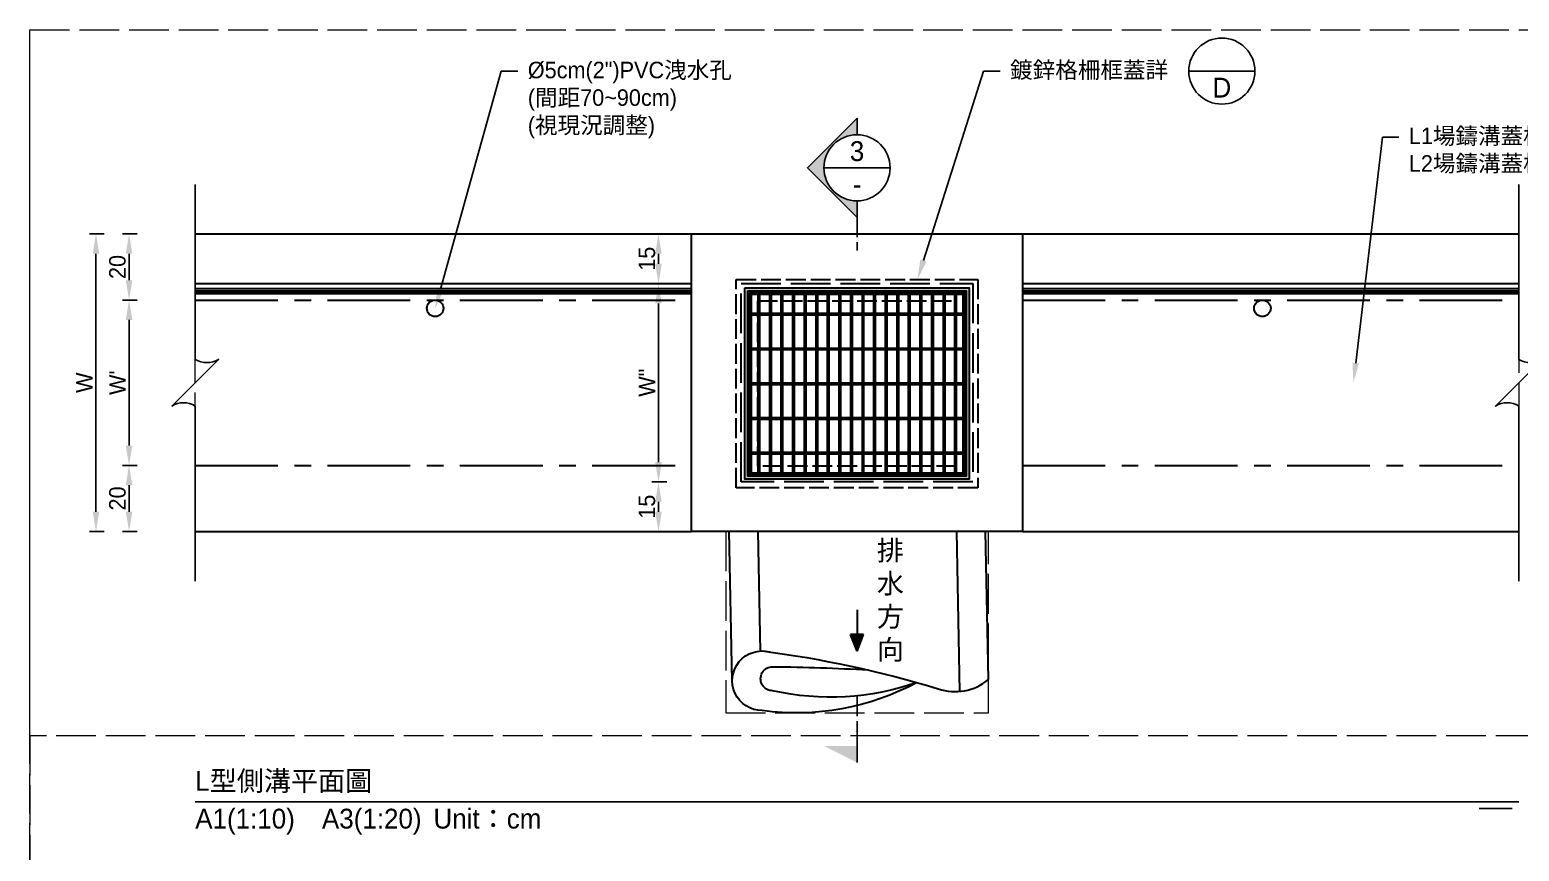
# Model space of a CAD drawing. Extents: x -6810 to 5075, y -2187 to 1200.
# Drawn here: x -3720 to -3269.9, y -248.5 to 0 of the extents above; entities that cross this region are included whole.
import ezdxf
from ezdxf import colors
from ezdxf.entities.mleader import LeaderData, LeaderLine
from ezdxf.math import Vec2, Vec3

# ---------------------------------------------------------------- set-up
doc = ezdxf.new("R2010")
doc.units = 0
doc.header["$MEASUREMENT"] = 0
doc.linetypes.add('ACAD_ISO02W100', pattern=[15, 12, -3])
doc.linetypes.add('CENTERX2', pattern=[4, 2.5, -0.5, 0.5, -0.5])
doc.layers.add('一、4.基本-隱藏', color=9, linetype='ACAD_ISO02W100', lineweight=20, plot=False)
doc.layers.add('三、1.文字-說明文字', color=2, linetype='Continuous')
doc.layers.add('三、3.文字-註解文字', color=2, linetype='Continuous')
for name, color, linetype, lineweight in [('二、2.繪圖-施作項目', 181, 'Continuous', 30), ('二、3.繪圖-排水流向', 170, 'Continuous', 30), ('二、6.繪圖-其他施作項目', 35, 'Continuous', 30)]:
    doc.layers.add(name, color=color, linetype=linetype, lineweight=lineweight)
doc.styles.add('次圖名(詳圖)', font='MS PGothic.ttf', dxfattribs={"height": 6})
doc.styles.add('註解文字(詳圖)', font='MS PGothic.ttf', dxfattribs={"height": 5})
doc.dimstyles.new('註解文字(詳圖)', dxfattribs={"dimtxt": 5, "dimasz": 6, "dimexe": 2, "dimexo": 5, "dimgap": 1, "dimtad": 2, "dimzin": 0, "dimdsep": 46, "dimtxsty": '註解文字(詳圖)', "dimcen": 0.1, "dimclrd": 144, "dimclre": 144, "dimclrt": 256, "dimadec": 0, "dimazin": 0, "dimtfac": 1, "dimtofl": 0, "dimtmove": 0, "dimatfit": 3, "dimfxlon": 1, "dimtolj": 1, "dimtzin": 0, "dimlwd": -1, "dimlwe": -1, "dimarcsym": 1})
pattern_1 = [(45, (-4790.3608, 101.6543), (-2.65165, 2.65165), []), (45, (-4789.477, 101.6543), (-2.65165, 2.65165), []), (45, (-4788.593, 101.6543), (-2.65165, 2.65165), []), (45, (-4787.709, 101.6543), (-2.65165, 2.65165), [])]

# ---------------------------------------------------------------- blocks, each defined once
blk = doc.blocks.new('*D168')
at = {"layer": 'Defpoints', "color": 0, "transparency": 16777216}
for p in [(-3670, -61.75), (-3690, -81.75), (-3670, -81.75)]:
    blk.add_point(p, dxfattribs=at)
at = {"layer": '三、3.文字-註解文字', "color": 144, "transparency": 16777216}
for p, q in [((-3687.5, -61.75), (-3692, -61.75)), ((-3690, -67.75), (-3690, -75.75)), ((-3687.5, -81.75), (-3692, -81.75))]:
    blk.add_line(p, q, dxfattribs=at)
for points in [[(-3691, -67.75), (-3689, -67.75), (-3690, -61.75)], [(-3691, -75.75), (-3689, -75.75), (-3690, -81.75)]]:
    blk.add_solid(points, dxfattribs=at)
at = {"layer": '三、3.文字-註解文字', "transparency": 16777216, "insert": (-3693.5, -71.75), "char_height": 5, "attachment_point": 5, "rotation": 90, "style": '註解文字(詳圖)'}
blk.add_mtext('\\A1;20', dxfattribs=at)
blk = doc.blocks.new('*D169')
at = {"layer": 'Defpoints', "color": 0, "transparency": 16777216}
for p in [(-3670, -81.75), (-3690, -131.75), (-3670, -131.75)]:
    blk.add_point(p, dxfattribs=at)
at = {"layer": '三、3.文字-註解文字', "color": 144, "transparency": 16777216}
for p, q in [((-3687.5, -81.75), (-3692, -81.75)), ((-3690, -87.75), (-3690, -125.75)), ((-3687.5, -131.75), (-3692, -131.75))]:
    blk.add_line(p, q, dxfattribs=at)
for points in [[(-3691, -87.75), (-3689, -87.75), (-3690, -81.75)], [(-3691, -125.75), (-3689, -125.75), (-3690, -131.75)]]:
    blk.add_solid(points, dxfattribs=at)
at = {"layer": '三、3.文字-註解文字', "transparency": 16777216, "insert": (-3693.5, -106.75), "char_height": 5, "attachment_point": 5, "rotation": 90, "style": '註解文字(詳圖)'}
blk.add_mtext("\\A1;W'", dxfattribs=at)
blk = doc.blocks.new('*D170')
at = {"layer": 'Defpoints', "color": 0, "transparency": 16777216}
for p in [(-3670, -131.75), (-3690, -151.75), (-3670, -151.75)]:
    blk.add_point(p, dxfattribs=at)
at = {"layer": '三、3.文字-註解文字', "color": 144, "transparency": 16777216}
for p, q in [((-3687.5, -131.75), (-3692, -131.75)), ((-3690, -137.75), (-3690, -145.75)), ((-3687.5, -151.75), (-3692, -151.75))]:
    blk.add_line(p, q, dxfattribs=at)
for points in [[(-3691, -137.75), (-3689, -137.75), (-3690, -131.75)], [(-3691, -145.75), (-3689, -145.75), (-3690, -151.75)]]:
    blk.add_solid(points, dxfattribs=at)
at = {"layer": '三、3.文字-註解文字', "transparency": 16777216, "insert": (-3693.5, -141.75), "char_height": 5, "attachment_point": 5, "rotation": 90, "style": '註解文字(詳圖)'}
blk.add_mtext('\\A1;20', dxfattribs=at)
blk = doc.blocks.new('排水流向')
at = {"layer": '二、3.繪圖-排水流向'}
h = blk.add_hatch(color=256, dxfattribs=at)
h.dxf.hatch_style = 1
h.paths.add_polyline_path([(0, 1), (0, -1), (2.5, 0)])
for points in [[(-3.75, 0), (0, 0)], [(0, 1), (0, -1)], [(2.5, 0), (0, 1)], [(2.5, 0), (0, -1)]]:
    blk.add_lwpolyline(points, dxfattribs=at)
blk = doc.blocks.new('*D305')
at = {"layer": 'Defpoints', "color": 0, "ltscale": 0.25, "transparency": 16777216}
for p in [(-3530, -61.75), (-3505, -61.75), (-3505, -76.75)]:
    blk.add_point(p, dxfattribs=at)
at = {"layer": '三、3.文字-註解文字', "color": 144, "ltscale": 0.25, "transparency": 16777216}
for p, q in [((-3527.5, -61.75), (-3532, -61.75)), ((-3530, -70.75), (-3530, -67.75)), ((-3527.5, -76.75), (-3532, -76.75))]:
    blk.add_line(p, q, dxfattribs=at)
for points in [[(-3531, -67.75), (-3529, -67.75), (-3530, -61.75)], [(-3531, -70.75), (-3529, -70.75), (-3530, -76.75)]]:
    blk.add_solid(points, dxfattribs=at)
at = {"layer": '三、3.文字-註解文字', "ltscale": 0.25, "transparency": 16777216, "insert": (-3533.5, -69.25), "char_height": 5, "attachment_point": 5, "rotation": 90, "style": '註解文字(詳圖)'}
blk.add_mtext('\\A1;15', dxfattribs=at)
blk = doc.blocks.new('*D306')
at = {"layer": 'Defpoints', "color": 0, "ltscale": 0.25, "transparency": 16777216}
for p in [(-3505, -76.75), (-3530, -136.75), (-3505, -136.75)]:
    blk.add_point(p, dxfattribs=at)
at = {"layer": '三、3.文字-註解文字', "color": 144, "ltscale": 0.25, "transparency": 16777216}
for p, q in [((-3527.5, -76.75), (-3532, -76.75)), ((-3530, -82.75), (-3530, -130.75)), ((-3527.5, -136.75), (-3532, -136.75))]:
    blk.add_line(p, q, dxfattribs=at)
for points in [[(-3531, -82.75), (-3529, -82.75), (-3530, -76.75)], [(-3531, -130.75), (-3529, -130.75), (-3530, -136.75)]]:
    blk.add_solid(points, dxfattribs=at)
at = {"layer": '三、3.文字-註解文字', "ltscale": 0.25, "transparency": 16777216, "insert": (-3533.5, -106.75), "char_height": 5, "attachment_point": 5, "rotation": 90, "style": '註解文字(詳圖)'}
blk.add_mtext('\\A1;W"', dxfattribs=at)
blk = doc.blocks.new('*D307')
at = {"layer": 'Defpoints', "color": 0, "ltscale": 0.25, "transparency": 16777216}
for p in [(-3505, -136.75), (-3530, -151.75), (-3505, -151.75)]:
    blk.add_point(p, dxfattribs=at)
at = {"layer": '三、3.文字-註解文字', "color": 144, "ltscale": 0.25, "transparency": 16777216}
for p, q in [((-3527.5, -136.75), (-3532, -136.75)), ((-3530, -142.75), (-3530, -145.75)), ((-3527.5, -151.75), (-3532, -151.75))]:
    blk.add_line(p, q, dxfattribs=at)
for points in [[(-3531, -142.75), (-3529, -142.75), (-3530, -136.75)], [(-3531, -145.75), (-3529, -145.75), (-3530, -151.75)]]:
    blk.add_solid(points, dxfattribs=at)
at = {"layer": '三、3.文字-註解文字', "ltscale": 0.25, "transparency": 16777216, "insert": (-3533.5, -144.25), "char_height": 5, "attachment_point": 5, "rotation": 90, "style": '註解文字(詳圖)'}
blk.add_mtext('\\A1;15', dxfattribs=at)
blk = doc.blocks.new('*D308')
at = {"layer": 'Defpoints', "color": 0, "ltscale": 0.25, "transparency": 16777216}
for p in [(-3700, -61.75), (-3670, -61.75), (-3670, -151.75)]:
    blk.add_point(p, dxfattribs=at)
at = {"layer": '三、3.文字-註解文字', "color": 144, "ltscale": 0.25, "transparency": 16777216}
for p, q in [((-3697.5, -61.75), (-3702, -61.75)), ((-3700, -145.75), (-3700, -67.75)), ((-3697.5, -151.75), (-3702, -151.75))]:
    blk.add_line(p, q, dxfattribs=at)
for points in [[(-3701, -67.75), (-3699, -67.75), (-3700, -61.75)], [(-3701, -145.75), (-3699, -145.75), (-3700, -151.75)]]:
    blk.add_solid(points, dxfattribs=at)
at = {"layer": '三、3.文字-註解文字', "ltscale": 0.25, "transparency": 16777216, "insert": (-3703.5, -106.75), "char_height": 5, "attachment_point": 5, "rotation": 90, "style": '註解文字(詳圖)'}
blk.add_mtext('\\A1;W', dxfattribs=at)

msp = doc.modelspace()

# ---------------------------------------------------------------- hatches: boundary and pattern name
at = {"layer": '三、3.文字-註解文字'}
h = msp.add_hatch(color=256, dxfattribs=at)
h.dxf.hatch_style = 1
h.paths.add_polyline_path([(-3470, -26.75), (-3485, -41.75), (-3470, -56.75), (-3470, -51.75, -0.4142136), (-3480, -41.75, -0.4142136), (-3470, -31.75)])
h = msp.add_hatch(color=256, dxfattribs=at)
h.dxf.hatch_style = 1
h.paths.add_polyline_path([(-3480, -216.602), (-3470, -221.602), (-3470, -216.602)])
at = {"layer": '二、6.繪圖-其他施作項目'}
h = msp.add_hatch(color=256, dxfattribs=at)
h.dxf.hatch_style = 1
h.paths.add_polyline_path([(-3503.9, -135.9), (-3436.1, -135.9), (-3436.1, -78.1), (-3503.9, -78.1)])
h.paths.add_polyline_path([(-3503, -79), (-3437, -79), (-3437, -135), (-3503, -135)], flags=16)
h = msp.add_hatch(dxfattribs=at)
h.set_pattern_fill('ANSI34', color=256, scale=5)
h.set_pattern_definition(pattern_1)
h.paths.add_polyline_path([(-3438, -85.75), (-3502, -85.75), (-3502, -86.25), (-3438, -86.25)])
h = msp.add_hatch(dxfattribs=at)
h.set_pattern_fill('ANSI34', color=256, scale=5)
h.set_pattern_definition(pattern_1)
h.paths.add_polyline_path([(-3438, -96.25), (-3502, -96.25), (-3502, -96.75), (-3438, -96.75)])
h = msp.add_hatch(dxfattribs=at)
h.set_pattern_fill('ANSI34', color=256, scale=5)
h.set_pattern_definition(pattern_1)
h.paths.add_polyline_path([(-3438, -106.75), (-3502, -106.75), (-3502, -107.25), (-3438, -107.25)])
h = msp.add_hatch(dxfattribs=at)
h.set_pattern_fill('ANSI34', color=256, scale=5)
h.set_pattern_definition(pattern_1)
h.paths.add_polyline_path([(-3438, -117.25), (-3502, -117.25), (-3502, -117.75), (-3438, -117.75)])
h = msp.add_hatch(dxfattribs=at)
h.set_pattern_fill('ANSI34', color=256, scale=5)
h.set_pattern_definition(pattern_1)
h.paths.add_polyline_path([(-3438, -127.75), (-3502, -127.75), (-3502, -128.25), (-3438, -128.25)])

# ---------------------------------------------------------------- linework, layer by layer
at = {"layer": '一、4.基本-隱藏'}
for points in [[(-3720, 0), (-2940, 0), (-2940, -507), (-3720, -507)], [(-3720, 0), (-3220, 0), (-3220, -213.5), (-3720, -213.5)], [(-3670, -61.75), (-3520, -61.75), (-3520, -151.75), (-3670, -151.75)], [(-3420, -61.75), (-3270, -61.75), (-3270, -151.75), (-3420, -151.75)], [(-3509.698, -151.75), (-3509.698, -206.602), (-3430.302, -206.602), (-3430.302, -151.75)], [(-3220, -213.5), (-3720, -213.5), (-3720, -253.5), (-3220, -253.5)]]:
    msp.add_lwpolyline(points, close=True, dxfattribs=at)
at = {"layer": '三、3.文字-註解文字'}
for points in [[(-3369.75, -12.5), (-3349.75, -12.5)], [(-3470, -31.75), (-3470, -26.75), (-3485, -41.75), (-3470, -56.75), (-3470, -51.75)], [(-3480, -41.75), (-3460, -41.75)], [(-3470, -221.602), (-3470, -211.602)], [(-3670, -233.5), (-3270, -233.5)], [(-3272, -235.5), (-3282, -235.5)]]:
    msp.add_lwpolyline(points, dxfattribs=at)
for points in [[(-3670, -166.75), (-3670, -113.821, 0.2828427), (-3677.071, -113.821), (-3662.929, -99.679, -0.2828427), (-3670, -99.679), (-3670, -46.75)], [(-3270, -166.75), (-3270, -113.821, 0.2828427), (-3277.071, -113.821), (-3262.929, -99.679, -0.2828427), (-3270, -99.679), (-3270, -46.75)]]:
    msp.add_lwpolyline(points, format="xyb", dxfattribs=at)
at = {"layer": '三、3.文字-註解文字', "linetype": 'ACAD_ISO02W100', "ltscale": 0.5}
for points in [[(-3470, -56.75), (-3470, -66.75)], [(-3470, -201.602), (-3470, -211.602)]]:
    msp.add_lwpolyline(points, dxfattribs=at)
at = {"layer": '三、3.文字-註解文字'}
for centre in [(-3359.75, -12.5), (-3470, -41.75)]:
    msp.add_circle(centre, 10, dxfattribs=at)
at = {"layer": '二、2.繪圖-施作項目'}
msp.add_lwpolyline([(-3520, -61.75), (-3420, -61.75), (-3420, -151.75), (-3520, -151.75)], close=True, dxfattribs=at)
at = {"layer": '二、2.繪圖-施作項目', "linetype": 'ACAD_ISO02W100'}
msp.add_lwpolyline([(-3505, -76.75), (-3435, -76.75), (-3435, -136.75), (-3505, -136.75)], close=True, dxfattribs=at)
at = {"layer": '二、6.繪圖-其他施作項目'}
for points in [[(-3670, -61.75), (-3520, -61.75)], [(-3420, -61.75), (-3270, -61.75)], [(-3670, -76.75), (-3520, -76.75)], [(-3670, -78.25), (-3520, -78.25)], [(-3670, -79), (-3520, -79)], [(-3670, -79.375), (-3520, -79.375)], [(-3670, -79.75), (-3520, -79.75)], [(-3502.5, -79.5), (-3437.5, -79.5)], [(-3502.5, -79.5), (-3502.5, -134.5)], [(-3502, -79.5), (-3502, -134.5)], [(-3502, -80), (-3438, -80)], [(-3500, -80), (-3500, -85.75)], [(-3499.5, -80), (-3499.5, -85.75)], [(-3496.5, -80), (-3496.5, -85.75)], [(-3496, -80), (-3496, -85.75)], [(-3493, -80), (-3493, -85.75)], [(-3492.5, -80), (-3492.5, -85.75)], [(-3489.5, -80), (-3489.5, -85.75)], [(-3489, -80), (-3489, -85.75)], [(-3486, -80), (-3486, -85.75)], [(-3485.5, -80), (-3485.5, -85.75)], [(-3482.5, -80), (-3482.5, -85.75)], [(-3482, -80), (-3482, -85.75)], [(-3479, -80), (-3479, -85.75)], [(-3478.5, -80), (-3478.5, -85.75)], [(-3475.5, -80), (-3475.5, -85.75)], [(-3475, -80), (-3475, -85.75)], [(-3472, -80), (-3472, -85.75)], [(-3471.5, -80), (-3471.5, -85.75)], [(-3468.5, -80), (-3468.5, -85.75)], [(-3468, -80), (-3468, -85.75)], [(-3465, -80), (-3465, -85.75)], [(-3464.5, -80), (-3464.5, -85.75)], [(-3461.5, -80), (-3461.5, -85.75)], [(-3461, -80), (-3461, -85.75)], [(-3458, -80), (-3458, -85.75)], [(-3457.5, -80), (-3457.5, -85.75)], [(-3454.5, -80), (-3454.5, -85.75)], [(-3454, -80), (-3454, -85.75)], [(-3451, -80), (-3451, -85.75)], [(-3450.5, -80), (-3450.5, -85.75)], [(-3447.5, -80), (-3447.5, -85.75)], [(-3447, -80), (-3447, -85.75)], [(-3444, -80), (-3444, -85.75)], [(-3443.5, -80), (-3443.5, -85.75)], [(-3440.5, -80), (-3440.5, -85.75)], [(-3440, -80), (-3440, -85.75)], [(-3438, -79.5), (-3438, -134.5)], [(-3437.5, -79.5), (-3437.5, -134.5)], [(-3420, -76.75), (-3270, -76.75)], [(-3420, -78.25), (-3270, -78.25)], [(-3420, -79), (-3270, -79)], [(-3420, -79.375), (-3270, -79.375)], [(-3420, -79.75), (-3270, -79.75)], [(-3502, -85.75), (-3438, -85.75)], [(-3502, -86.25), (-3438, -86.25)], [(-3500, -86.25), (-3500, -96.25)], [(-3499.5, -86.25), (-3499.5, -96.25)], [(-3496.5, -86.25), (-3496.5, -96.25)], [(-3496, -86.25), (-3496, -96.25)], [(-3493, -86.25), (-3493, -96.25)], [(-3492.5, -86.25), (-3492.5, -96.25)], [(-3489.5, -86.25), (-3489.5, -96.25)], [(-3489, -86.25), (-3489, -96.25)], [(-3486, -86.25), (-3486, -96.25)], [(-3485.5, -86.25), (-3485.5, -96.25)], [(-3482.5, -86.25), (-3482.5, -96.25)], [(-3482, -86.25), (-3482, -96.25)], [(-3479, -86.25), (-3479, -96.25)], [(-3478.5, -86.25), (-3478.5, -96.25)], [(-3475.5, -86.25), (-3475.5, -96.25)], [(-3475, -86.25), (-3475, -96.25)], [(-3472, -86.25), (-3472, -96.25)], [(-3471.5, -86.25), (-3471.5, -96.25)], [(-3468.5, -86.25), (-3468.5, -96.25)], [(-3468, -86.25), (-3468, -96.25)], [(-3465, -86.25), (-3465, -96.25)], [(-3464.5, -86.25), (-3464.5, -96.25)], [(-3461.5, -86.25), (-3461.5, -96.25)], [(-3461, -86.25), (-3461, -96.25)], [(-3458, -86.25), (-3458, -96.25)], [(-3457.5, -86.25), (-3457.5, -96.25)], [(-3454.5, -86.25), (-3454.5, -96.25)], [(-3454, -86.25), (-3454, -96.25)], [(-3451, -86.25), (-3451, -96.25)], [(-3450.5, -86.25), (-3450.5, -96.25)], [(-3447.5, -86.25), (-3447.5, -96.25)], [(-3447, -86.25), (-3447, -96.25)], [(-3444, -86.25), (-3444, -96.25)], [(-3443.5, -86.25), (-3443.5, -96.25)], [(-3440.5, -86.25), (-3440.5, -96.25)], [(-3440, -86.25), (-3440, -96.25)], [(-3502, -96.25), (-3438, -96.25)], [(-3502, -96.75), (-3438, -96.75)], [(-3500, -96.75), (-3500, -106.75)], [(-3499.5, -96.75), (-3499.5, -106.75)], [(-3496.5, -96.75), (-3496.5, -106.75)], [(-3496, -96.75), (-3496, -106.75)], [(-3493, -96.75), (-3493, -106.75)], [(-3492.5, -96.75), (-3492.5, -106.75)], [(-3489.5, -96.75), (-3489.5, -106.75)], [(-3489, -96.75), (-3489, -106.75)], [(-3486, -96.75), (-3486, -106.75)], [(-3485.5, -96.75), (-3485.5, -106.75)], [(-3482.5, -96.75), (-3482.5, -106.75)], [(-3482, -96.75), (-3482, -106.75)], [(-3479, -96.75), (-3479, -106.75)], [(-3478.5, -96.75), (-3478.5, -106.75)], [(-3475.5, -96.75), (-3475.5, -106.75)], [(-3475, -96.75), (-3475, -106.75)], [(-3472, -96.75), (-3472, -106.75)], [(-3471.5, -96.75), (-3471.5, -106.75)], [(-3468.5, -96.75), (-3468.5, -106.75)], [(-3468, -96.75), (-3468, -106.75)], [(-3465, -96.75), (-3465, -106.75)], [(-3464.5, -96.75), (-3464.5, -106.75)], [(-3461.5, -96.75), (-3461.5, -106.75)], [(-3461, -96.75), (-3461, -106.75)], [(-3458, -96.75), (-3458, -106.75)], [(-3457.5, -96.75), (-3457.5, -106.75)], [(-3454.5, -96.75), (-3454.5, -106.75)], [(-3454, -96.75), (-3454, -106.75)], [(-3451, -96.75), (-3451, -106.75)], [(-3450.5, -96.75), (-3450.5, -106.75)], [(-3447.5, -96.75), (-3447.5, -106.75)], [(-3447, -96.75), (-3447, -106.75)], [(-3444, -96.75), (-3444, -106.75)], [(-3443.5, -96.75), (-3443.5, -106.75)], [(-3440.5, -96.75), (-3440.5, -106.75)], [(-3440, -96.75), (-3440, -106.75)], [(-3502, -106.75), (-3438, -106.75)], [(-3502, -107.25), (-3438, -107.25)], [(-3500, -107.25), (-3500, -117.25)], [(-3499.5, -107.25), (-3499.5, -117.25)], [(-3496.5, -107.25), (-3496.5, -117.25)], [(-3496, -107.25), (-3496, -117.25)], [(-3493, -107.25), (-3493, -117.25)], [(-3492.5, -107.25), (-3492.5, -117.25)], [(-3489.5, -107.25), (-3489.5, -117.25)], [(-3489, -107.25), (-3489, -117.25)], [(-3486, -107.25), (-3486, -117.25)], [(-3485.5, -107.25), (-3485.5, -117.25)], [(-3482.5, -107.25), (-3482.5, -117.25)], [(-3482, -107.25), (-3482, -117.25)], [(-3479, -107.25), (-3479, -117.25)], [(-3478.5, -107.25), (-3478.5, -117.25)], [(-3475.5, -107.25), (-3475.5, -117.25)], [(-3475, -107.25), (-3475, -117.25)], [(-3472, -107.25), (-3472, -117.25)], [(-3471.5, -107.25), (-3471.5, -117.25)], [(-3468.5, -107.25), (-3468.5, -117.25)], [(-3468, -107.25), (-3468, -117.25)], [(-3465, -107.25), (-3465, -117.25)], [(-3464.5, -107.25), (-3464.5, -117.25)], [(-3461.5, -107.25), (-3461.5, -117.25)], [(-3461, -107.25), (-3461, -117.25)], [(-3458, -107.25), (-3458, -117.25)], [(-3457.5, -107.25), (-3457.5, -117.25)], [(-3454.5, -107.25), (-3454.5, -117.25)], [(-3454, -107.25), (-3454, -117.25)], [(-3451, -107.25), (-3451, -117.25)], [(-3450.5, -107.25), (-3450.5, -117.25)], [(-3447.5, -107.25), (-3447.5, -117.25)], [(-3447, -107.25), (-3447, -117.25)], [(-3444, -107.25), (-3444, -117.25)], [(-3443.5, -107.25), (-3443.5, -117.25)], [(-3440.5, -107.25), (-3440.5, -117.25)], [(-3440, -107.25), (-3440, -117.25)], [(-3502, -117.25), (-3438, -117.25)], [(-3502, -117.75), (-3438, -117.75)], [(-3500, -117.75), (-3500, -127.75)], [(-3499.5, -117.75), (-3499.5, -127.75)], [(-3496.5, -117.75), (-3496.5, -127.75)], [(-3496, -117.75), (-3496, -127.75)], [(-3493, -117.75), (-3493, -127.75)], [(-3492.5, -117.75), (-3492.5, -127.75)], [(-3489.5, -117.75), (-3489.5, -127.75)], [(-3489, -117.75), (-3489, -127.75)], [(-3486, -117.75), (-3486, -127.75)], [(-3485.5, -117.75), (-3485.5, -127.75)], [(-3482.5, -117.75), (-3482.5, -127.75)], [(-3482, -117.75), (-3482, -127.75)], [(-3479, -117.75), (-3479, -127.75)], [(-3478.5, -117.75), (-3478.5, -127.75)], [(-3475.5, -117.75), (-3475.5, -127.75)], [(-3475, -117.75), (-3475, -127.75)], [(-3472, -117.75), (-3472, -127.75)], [(-3471.5, -117.75), (-3471.5, -127.75)], [(-3468.5, -117.75), (-3468.5, -127.75)], [(-3468, -117.75), (-3468, -127.75)], [(-3465, -117.75), (-3465, -127.75)], [(-3464.5, -117.75), (-3464.5, -127.75)], [(-3461.5, -117.75), (-3461.5, -127.75)], [(-3461, -117.75), (-3461, -127.75)], [(-3458, -117.75), (-3458, -127.75)], [(-3457.5, -117.75), (-3457.5, -127.75)], [(-3454.5, -117.75), (-3454.5, -127.75)], [(-3454, -117.75), (-3454, -127.75)], [(-3451, -117.75), (-3451, -127.75)], [(-3450.5, -117.75), (-3450.5, -127.75)], [(-3447.5, -117.75), (-3447.5, -127.75)], [(-3447, -117.75), (-3447, -127.75)], [(-3444, -117.75), (-3444, -127.75)], [(-3443.5, -117.75), (-3443.5, -127.75)], [(-3440.5, -117.75), (-3440.5, -127.75)], [(-3440, -117.75), (-3440, -127.75)], [(-3502, -127.75), (-3438, -127.75)], [(-3502, -128.25), (-3438, -128.25)], [(-3500, -128.25), (-3500, -134)], [(-3499.5, -128.25), (-3499.5, -134)], [(-3496.5, -128.25), (-3496.5, -134)], [(-3496, -128.25), (-3496, -134)], [(-3493, -128.25), (-3493, -134)], [(-3492.5, -128.25), (-3492.5, -134)], [(-3489.5, -128.25), (-3489.5, -134)], [(-3489, -128.25), (-3489, -134)], [(-3486, -128.25), (-3486, -134)], [(-3485.5, -128.25), (-3485.5, -134)], [(-3482.5, -128.25), (-3482.5, -134)], [(-3482, -128.25), (-3482, -134)], [(-3479, -128.25), (-3479, -134)], [(-3478.5, -128.25), (-3478.5, -134)], [(-3475.5, -128.25), (-3475.5, -134)], [(-3475, -128.25), (-3475, -134)], [(-3472, -128.25), (-3472, -134)], [(-3471.5, -128.25), (-3471.5, -134)], [(-3468.5, -128.25), (-3468.5, -134)], [(-3468, -128.25), (-3468, -134)], [(-3465, -128.25), (-3465, -134)], [(-3464.5, -128.25), (-3464.5, -134)], [(-3461.5, -128.25), (-3461.5, -134)], [(-3461, -128.25), (-3461, -134)], [(-3458, -128.25), (-3458, -134)], [(-3457.5, -128.25), (-3457.5, -134)], [(-3454.5, -128.25), (-3454.5, -134)], [(-3454, -128.25), (-3454, -134)], [(-3451, -128.25), (-3451, -134)], [(-3450.5, -128.25), (-3450.5, -134)], [(-3447.5, -128.25), (-3447.5, -134)], [(-3447, -128.25), (-3447, -134)], [(-3444, -128.25), (-3444, -134)], [(-3443.5, -128.25), (-3443.5, -134)], [(-3440.5, -128.25), (-3440.5, -134)], [(-3440, -128.25), (-3440, -134)], [(-3502.5, -134.5), (-3437.5, -134.5)], [(-3502, -134), (-3438, -134)], [(-3670, -151.75), (-3520, -151.75)], [(-3507.698, -196.898), (-3508.601, -151.75)], [(-3499.176, -187.896), (-3499.899, -151.75)], [(-3438.919, -200.126), (-3439.887, -151.75)], [(-3430.302, -196.516), (-3431.192, -151.75)], [(-3420, -151.75), (-3270, -151.75)]]:
    msp.add_lwpolyline(points, dxfattribs=at)
at = {"layer": '二、6.繪圖-其他施作項目', "linetype": 'ACAD_ISO02W100', "ltscale": 0.5}
for points in [[(-3506.5, -75.5), (-3433.5, -75.5), (-3433.5, -138.5), (-3506.5, -138.5)], [(-3500, -82), (-3440, -82), (-3440, -132), (-3500, -132)]]:
    msp.add_lwpolyline(points, close=True, dxfattribs=at)
at = {"layer": '二、6.繪圖-其他施作項目'}
for points in [[(-3503.9, -78.1), (-3436.1, -78.1), (-3436.1, -135.9), (-3503.9, -135.9)], [(-3503, -79), (-3437, -79), (-3437, -135), (-3503, -135)], [(-3502.5, -79.5), (-3437.5, -79.5), (-3437.5, -134.5), (-3502.5, -134.5)]]:
    msp.add_lwpolyline(points, close=True, dxfattribs=at)
at = {"layer": '二、6.繪圖-其他施作項目', "linetype": 'CENTERX2', "ltscale": 10}
for points in [[(-3670, -81.75), (-3520, -81.75)], [(-3420, -81.75), (-3270, -81.75)], [(-3670, -131.75), (-3520, -131.75)], [(-3420, -131.75), (-3270, -131.75)]]:
    msp.add_lwpolyline(points, dxfattribs=at)
at = {"layer": '二、6.繪圖-其他施作項目'}
for points in [[(-3451.863, -197.42, -0.1578495), (-3498.682, -205.913, -1.1409026), (-3496.339, -188.192)], [(-3498.682, -187.882, -0.0416835), (-3445.467, -199.289, 0.2681724), (-3430.302, -196.516, 0.2681724)], [(-3451.802, -197.387, -0.1399452), (-3495.514, -199.918, -1.0112817), (-3495.433, -192.646, -0.0106152), (-3466.584, -193.584)]]:
    msp.add_lwpolyline(points, format="xyb", dxfattribs=at)
for centre in [(-3597.5, -84.25), (-3347.5, -84.25)]:
    msp.add_circle(centre, 2.5, dxfattribs=at)

# ---------------------------------------------------------------- block references
at = {"xscale": 2, "yscale": 2, "zscale": 2, "rotation": 270}
msp.add_blockref('排水流向', (-3470, -182.926), dxfattribs=at)

# ---------------------------------------------------------------- texts
at = {"layer": '三、1.文字-說明文字', "char_height": 6, "attachment_point": 5, "style": '註解文字(詳圖)'}
for s, width, insert in [('{\\fMS PGothic|b0|i0|c128|p34;D}', 12.5857, (-3359.75, -17.5)), ('{\\fMS PGothic|b0|i0|c128|p34;排水方向}', 6, (-3459.928, -172.802))]:
    msp.add_mtext_dynamic_manual_height_columns(s, width=width, gutter_width=30, heights=[0], dxfattribs=dict(at, insert=insert))
at = {"layer": '三、3.文字-註解文字', "char_height": 6}
for s, width, gutter_width, insert, attachment_point, style in [('3', 6.60394, 25, (-3470, -36.75), 5, '註解文字(詳圖)'), ('-', 6.60394, 25, (-3470, -46.75), 5, '註解文字(詳圖)'), ('L型側溝平面圖', 131.94411, 15, (-3670, -227.5), 4, '次圖名(詳圖)'), ('A1(1:10)\u3000A3(1:20){\\fMS PGothic|b0|i0|c128|p34;^IUnit：cm}', 136.03259, 15, (-3670, -239.5), 4, '次圖名(詳圖)')]:
    msp.add_mtext_dynamic_manual_height_columns(s, width=width, gutter_width=gutter_width, heights=[0], dxfattribs=dict(at, insert=insert, attachment_point=attachment_point, style=style))

# ---------------------------------------------------------------- dimensions: what is measured, and where the dimension line sits
at = {"layer": '三、3.文字-註解文字', "ltscale": 0.25}
for base, p1, p2, text, picture, middle in [((-3700, -61.75), (-3670, -151.75), (-3670, -61.75), 'W', '*D308', (-3703.5, -106.75)), ((-3530, -61.75), (-3505, -76.75), (-3505, -61.75), '15', '*D305', (-3533.5, -69.25)), ((-3530, -136.75), (-3505, -76.75), (-3505, -136.75), 'W"', '*D306', (-3533.5, -106.75)), ((-3530, -151.75), (-3505, -136.75), (-3505, -151.75), '15', '*D307', (-3533.5, -144.25))]:
    dim = msp.add_linear_dim(base=base, p1=p1, p2=p2, angle=90, text=text, dimstyle='註解文字(詳圖)', dxfattribs=at)
    dim.commit()
    dim.dimension.update_dxf_attribs({"geometry": picture, "text_midpoint": middle})
at = {"layer": '三、3.文字-註解文字'}
for base, p1, p2, text, picture, middle in [((-3690, -81.75), (-3670, -61.75), (-3670, -81.75), '20', '*D168', (-3693.5, -71.75)), ((-3690, -131.75), (-3670, -81.75), (-3670, -131.75), "W'", '*D169', (-3693.5, -106.75)), ((-3690, -151.75), (-3670, -131.75), (-3670, -151.75), '20', '*D170', (-3693.5, -141.75))]:
    dim = msp.add_linear_dim(base=base, p1=p1, p2=p2, angle=90, text=text, dimstyle='註解文字(詳圖)', dxfattribs=at)
    dim.commit()
    dim.dimension.update_dxf_attribs({"geometry": picture, "text_midpoint": middle})

# ---------------------------------------------------------------- leaders
ml = msp.add_multileader_mtext('Standard', dxfattribs=at)
ml.set_content('{\\fMS PGothic|b0|i0|c128|p34;%%C5cm(2")PVC洩水孔}\\P{\\fMS PGothic|b0|i0|c128|p34;(間距70~90cm)\\P(視現況調整)}', color=256, style='註解文字(詳圖)')
ml.set_leader_properties(color=144, linetype='ByLayer', lineweight=-1)
ml.build(insert=Vec2(0, 0))
ml.multileader.update_dxf_attribs({"dogleg_length": 5, "arrow_head_size": 6})
ctx = ml.context
ctx.base_point, ctx.char_height, ctx.arrow_head_size, ctx.landing_gap_size, ctx.plane_origin = Vec3(-3572.5, -12.5), 5, 6, 3, Vec3(-3597.5, -100)
notes = []
notes.append((ctx, [(0, (1, 1, 0), (-3577.5, -12.5), (1, 0), 5, [(0, [(-3597.5, -84.25)], 0, [])])]))
ctx.mtext.insert, ctx.mtext.flow_direction = Vec3(-3569.5, -9.673), 5
ml = msp.add_multileader_mtext('Standard', dxfattribs=at)
ml.set_content('鍍鋅格柵框蓋詳', color=256, style='註解文字(詳圖)')
ml.set_leader_properties(color=144, linetype='ByLayer', lineweight=-1)
ml.build(insert=Vec2(0, 0))
ml.multileader.update_dxf_attribs({"dogleg_length": 5, "arrow_head_size": 6})
ctx = ml.context
ctx.base_point, ctx.char_height, ctx.arrow_head_size, ctx.landing_gap_size, ctx.plane_origin = Vec3(-3426.75, -12.5), 5, 6, 3, Vec3(-3451.75, -91)
notes.append((ctx, [(0, (1, 1, 0), (-3431.75, -12.5), (1, 0), 5, [(0, [(-3451.75, -75.5)], 0, [])])]))
ctx.mtext.insert, ctx.mtext.flow_direction = Vec3(-3423.75, -9.645), 5
ml = msp.add_multileader_mtext('Standard', dxfattribs=at)
ml.set_content('{\\fMS PGothic|b0|i0|c128|p34;L1場鑄溝蓋板或\\PL2場鑄溝蓋板詳}', color=256, style='註解文字(詳圖)')
ml.set_leader_properties(color=144, linetype='ByLayer', lineweight=-1)
ml.build(insert=Vec2(0, 0))
ml.multileader.update_dxf_attribs({"dogleg_length": 5, "arrow_head_size": 6})
ctx = ml.context
ctx.base_point, ctx.char_height, ctx.arrow_head_size, ctx.landing_gap_size, ctx.plane_origin = Vec3(-3306.244, -32.5), 5, 6, 3, Vec3(-3378.792, -104.007)
notes.append((ctx, [(0, (1, 1, 0), (-3311.244, -32.5), (1, 0), 5, [(0, [(-3320, -106.75)], 0, [])])]))
ctx.mtext.insert, ctx.mtext.flow_direction = Vec3(-3303.244, -29.588), 5
for ctx, leaders in notes:
    for number, flags, end, landing, length, lines in leaders:
        leader = LeaderData()
        leader.index, (leader.has_last_leader_line, leader.has_dogleg_vector, leader.attachment_direction) = number, flags
        leader.last_leader_point, leader.dogleg_vector, leader.dogleg_length = Vec3(end), Vec3(landing), length
        for number, points, colour, breaks in lines:
            line = LeaderLine()
            line.index, line.vertices, line.color, line.breaks = number, Vec3.list(points), colors.encode_raw_color(colour), breaks
            leader.lines.append(line)
        ctx.leaders.append(leader)

doc.saveas('drawing.dxf')
